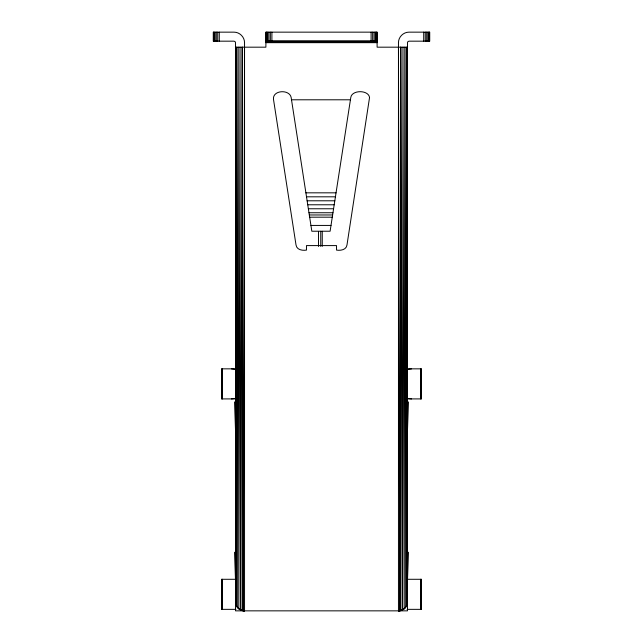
<?xml version="1.0" encoding="UTF-8"?>
<svg xmlns="http://www.w3.org/2000/svg" width="643" height="643" viewBox="0 0 643 643"><rect width="100%" height="100%" fill="white"/><g stroke="black" fill="none" stroke-linecap="round" stroke-linejoin="round"><path stroke-width="0.96" d="M235.828 604.163C236.881 608.013 240.554 610.826 244.541 610.85C239.726 610.93 235.483 606.63 235.523 601.832L235.828 47.18L235.989 604.701C237.163 608.302 240.755 610.882 244.541 610.85L244.541 42.671C244.573 37.037 239.646 32.118 234.02 32.15L213.275 32.15L213.275 41.168L234.02 41.168L235.081 41.61L235.523 42.671L235.523 610.85L407.477 610.85L407.477 42.671L407.919 41.61L408.98 41.168L429.725 41.168L429.725 32.15L408.98 32.15C403.354 32.118 398.427 37.037 398.459 42.671L398.459 610.85C403.282 610.946 407.574 606.662 407.477 601.832L407.172 47.18L407.011 604.701C405.757 608.262 402.261 610.874 398.459 610.85C402.446 610.826 406.119 608.013 407.172 604.163M235.523 601.832L235.989 604.701L236.728 47.18L237.283 607.193L238.167 47.18L238.802 608.792L240.032 47.18L240.466 609.877L242.21 47.18L242.098 610.512L243.279 610.762L244.541 47.18M400.79 47.18L400.902 610.512L399.721 610.762L400.79 47.18L402.534 609.877L402.968 47.18L404.198 608.792L404.833 47.18L405.717 607.193L406.272 47.18L407.011 604.701L407.477 601.832M407.477 430.472L408.474 401.915M407.477 580.79L408.474 552.224M231.424 398.909L235.322 398.395M411.576 368.849L407.678 369.363M265.889 41.369L377.111 41.369M265.889 41.61L377.111 41.61M265.889 41.924L377.111 41.924M265.889 42.285L377.111 42.285M265.889 42.671L377.111 42.671M235.523 47.18L265.889 47.18L265.889 32.15L377.111 32.15L377.111 47.18L407.477 47.18M291.512 99.794L350.435 99.794M305.899 192.828L336.04 192.828M306.51 196.814L335.429 196.814M307.129 200.793L334.81 200.793M307.748 204.779L334.199 204.779M308.359 208.766L333.58 208.766M308.978 212.745L332.961 212.745M309.323 214.971L332.624 214.971M309.661 217.189L332.278 217.189M310.939 225.428L331 225.428M235.917 368.849L221.586 368.849L221.586 398.909L235.917 398.909M407.083 368.849L421.414 368.849L421.414 398.909L407.083 398.909M235.322 369.363L231.424 368.849M407.678 398.395L411.576 398.909M235.917 579.287L221.586 579.287L221.586 609.347L235.917 609.347M407.083 579.287L421.414 579.287L421.414 609.347L407.083 609.347M234.526 401.915L235.523 430.472M234.526 552.224L235.523 580.79M398.459 47.18L399.721 610.762M242.21 47.18L243.279 610.762M429.516 32.15L429.516 41.168M428.921 32.15L428.921 41.168M427.965 32.15L427.965 41.168M426.719 32.15L426.719 41.168M425.264 32.15L425.264 41.168M423.713 32.15L423.713 41.168M421.157 368.849L421.157 398.909M421.157 579.287L421.157 609.347M420.522 368.849L420.522 398.909M420.522 579.287L420.522 609.347M376.911 32.15L376.911 41.168M376.308 32.15L376.308 41.168M375.351 32.15L375.351 41.168M374.105 32.15L374.105 41.168M372.659 32.15L372.659 41.168M371.099 32.15L371.099 41.168M322.256 231.319L322.256 246.373M320.744 231.319L320.744 246.373M318.494 231.416L318.494 246.446M271.901 32.15L271.901 41.168M270.341 32.15L270.341 41.168M268.895 32.15L268.895 41.168M267.649 32.15L267.649 41.168M266.692 32.15L266.692 41.168M266.089 32.15L266.089 41.168M222.478 368.849L222.478 398.909M222.478 579.287L222.478 609.347M221.843 368.849L221.843 398.909M221.843 579.287L221.843 609.347M219.287 32.15L219.287 41.168M217.736 32.15L217.736 41.168M216.281 32.15L216.281 41.168M215.035 32.15L215.035 41.168M214.079 32.15L214.079 41.168M213.484 32.15L213.484 41.168M369.548 97.487L346.979 245.007C346.272 249.926 340.565 250.754 336.53 250.103L336.53 245.594L306.47 245.594L306.47 250.103C302.435 250.754 296.728 249.926 296.021 245.007L273.468 99.207C272.56 89.996 289.406 89.152 291.134 97.366L311.831 231.223L330.108 231.223L350.805 97.366C352.002 89.763 368.495 89.787 369.548 97.487M377.111 41.168L265.889 41.168L377.111 41.216"/></g></svg>
